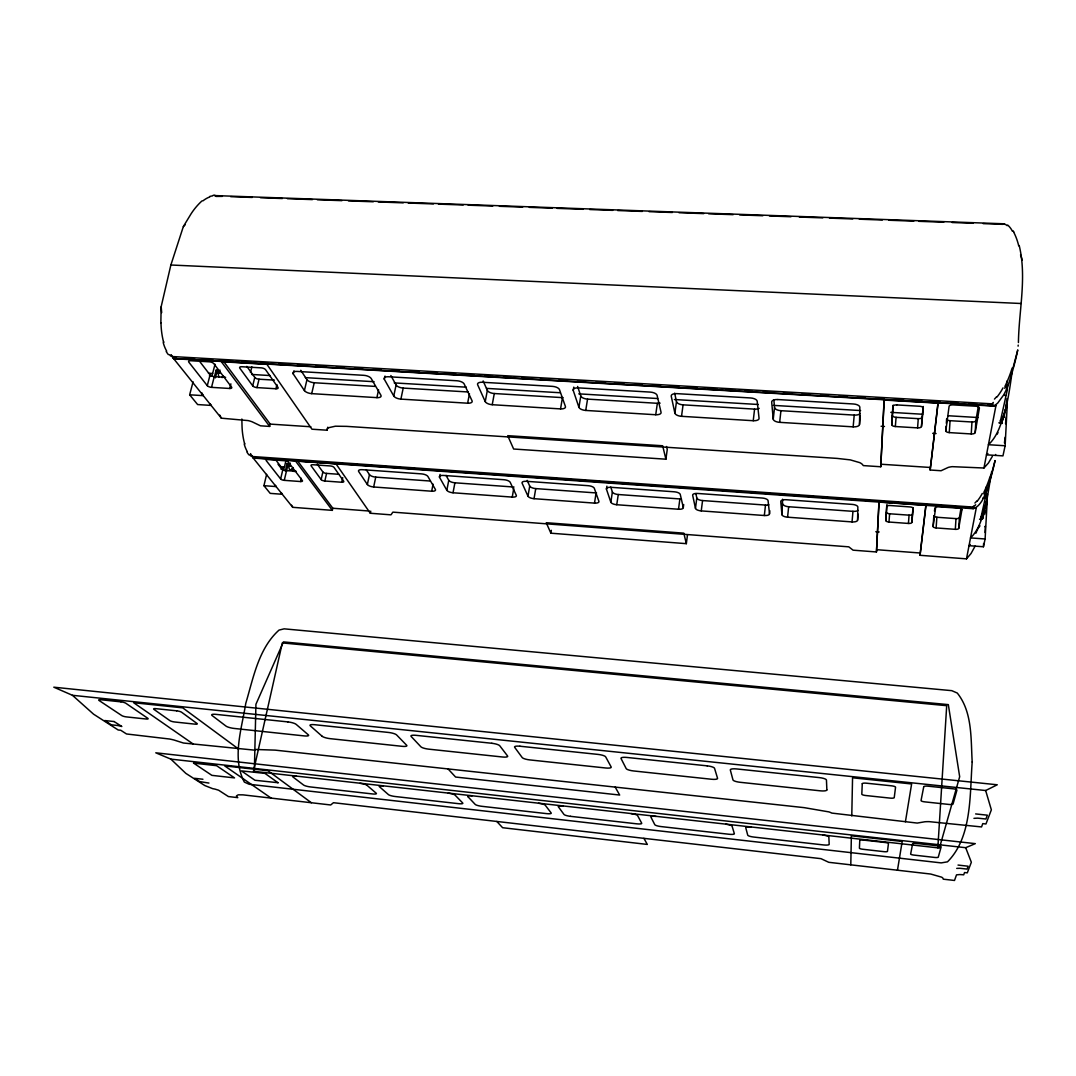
<?xml version="1.0" encoding="UTF-8"?>
<svg xmlns="http://www.w3.org/2000/svg" width="1076" height="1076" viewBox="0 0 1076 1076"><rect width="100%" height="100%" fill="white"/><g stroke="black" fill="none" stroke-linecap="round" stroke-linejoin="round"><path stroke-width="1.5" d="M241.858 419.021L242.033 426.526A82.65 73.397 38.8 0 0 244.467 443.285M979.537 519.197L980.532 519.372L986.235 493.857L986.531 488.154M1012.355 370.09C1010.324 384.361 1006.867 413.319 999.994 422.908L1007.311 389.929L1007.513 384.805M857.585 520.165L857.854 507.038A5.649 2.219 4.7 0 0 852.232 504.402L786.099 499.721A5.568 2.206 5.7 0 0 780.759 501.564L781.943 514.664A5.461 2.125 5.8 0 0 787.565 517.193L852.031 521.914A5.541 2.139 4.8 0 0 857.585 520.165L858.123 514.113M777.76 399.546A6.362 2.878 5.5 0 0 771.68 402.101L773.24 419.183A6.227 2.757 5.5 0 0 779.656 422.343L853.147 426.849A6.322 2.798 4.2 0 0 859.495 424.455L859.845 407.293A6.469 2.919 4.1 0 0 853.416 403.984L777.76 399.546M850.793 864.848L851.372 835.796L902.186 841.472L897.465 870.215M851.775 815.931L852.555 777.787L911.614 783.96L905.414 821.782M254.353 771.398L255.927 704.296L283.432 641.901L948.333 704.619L959.671 776.724L939.429 848.023L253.465 771.304L282.315 642.923L946.705 705.681L937.842 847.834M1018.421 342.545C1018.891 310.453 1026.921 277.231 1019.214 245.557M297.918 461.348L332.807 508.249L332.349 510.36L295.416 460.891L335.927 463.743L370.305 513.252L390.991 514.839L392.861 512.136L848.789 546.837L853.066 550.172L876.456 551.961L878.971 501.941L891.937 502.842M222.974 360.568L270.224 424.105L269.673 426.419L221.36 361.711L266.929 364.347L311.946 429.203L327.091 430.212L327.225 429.109A13.06 5.111 12.9 0 1 328.449 427.75L335.389 426.204L346.62 426.365L837.088 458.403L850.296 459.882L859.778 462.64A13.934 5.81 4.5 0 1 862.32 464.361L863.329 465.599L880.746 466.755L884.095 400.043L938.084 403.164L930.162 470.01L941.056 470.737L948.265 467.401A15.79 6.496 2.7 0 1 952.206 466.661L983.948 468.006L988.4 463.057L992.435 456.237M876.456 551.961L879.092 501.187M880.746 466.755L884.243 399.008M171.084 355.322L172.254 356.533L992.812 403.877L992.408 406.015L994.399 405.827L997.721 403.07L1003.787 394.784L1006.531 389.418L1006.961 381.092M1005.132 445.76L1007.297 403.809C1002.644 417.111 999.819 434.179 988.427 444.711L1005.132 445.76L1002.953 455.874L986.49 454.825L987.916 453.507M985.858 487.32C986.813 494.879 979.604 507.294 973.161 508.706L253.573 458.094L251.461 455.632M970.283 544.496L969.019 545.68L983.437 546.756L983.612 543.514M985.105 538.982L987.19 501.322C983.06 513.212 980.599 528.424 970.512 537.906L985.105 538.982L983.437 546.756M1006.208 416.856L1005.549 423.756M946.14 426.325L945.844 430.79A3.672 1.601 2.5 0 0 949.274 432.606L971.238 433.951A3.685 1.601 2.1 0 0 975.179 432.592L975.892 420.608L978.42 405.76M971.238 433.951L971.964 421.994A3.672 1.614 2 0 0 975.892 420.608M885.817 520.542L886.678 506.594A3.322 1.305 4.1 0 1 890.067 505.518L910.014 506.93A3.336 1.305 3.8 0 1 913.215 508.464L911.816 522.425A3.268 1.251 3.9 0 1 908.44 523.447L888.978 522.035A3.255 1.251 4.2 0 1 885.817 520.542L886.96 504.456M896.779 404.926L919.657 406.257A3.82 1.722 2.8 0 1 923.302 408.207L921.473 426.486A3.726 1.641 3 0 1 917.586 427.885L895.34 426.526A3.712 1.641 3.4 0 1 891.748 424.684L892.865 406.419A3.793 1.708 3.2 0 1 896.779 404.926M893.12 405.208L891.735 424.67M933.833 515.794L933.107 526.5A3.201 1.224 3.5 0 0 936.133 527.939L955.313 529.338L955.986 518.619A3.215 1.237 3.2 0 0 959.388 517.623L961.002 508.181M955.313 529.338A3.215 1.224 3.3 0 0 958.729 528.356L959.402 517.623M949.274 432.606L950.068 420.689A3.658 1.614 2.3 0 1 946.638 418.86L946.342 423.339M936.133 527.939L936.86 517.247A3.201 1.237 3.4 0 1 933.847 515.929M986.167 514.072L986.194 509.688M975.112 546.124L971.009 553.548L966.49 558.847L920.034 555.297L925.965 504.415M930.162 470.01L937.895 403.702M908.44 523.447L909.059 515.162A3.255 1.264 3.8 0 0 912.421 514.14L913.053 507.872M917.586 427.885L918.272 418.658A3.726 1.654 2.9 0 0 922.145 417.246L923.235 406.472M911.816 522.425L912.435 514.14M921.473 426.486L922.145 417.246M888.978 522.035L889.623 513.777A3.241 1.264 4.1 0 1 886.49 512.284M895.34 426.526L896.079 417.34A3.699 1.654 3.3 0 1 892.488 415.47M1005.118 437.26L1004.446 442.962M1018.192 345.114L1018.111 346.163M859.509 424.455L860.289 415.592M852.031 521.914L852.972 511.342A5.528 2.165 4.7 0 0 858.056 510.387M995.569 455.404L995.65 454.489M853.147 426.849L854.223 415.094A6.308 2.825 4.1 0 0 860.249 413.466M985.078 532.539L985.347 526.029L985.105 526.85M1017.762 349.915L1013 368.059M781.943 514.664L782.629 499.21M787.565 517.206L788.668 506.742A5.447 2.152 5.7 0 1 783.072 504.187M769.501 513.763L768.076 500.663A5.541 2.192 6.1 0 0 762.292 498.04L697.611 493.454A5.474 2.165 7.1 0 0 692.662 495.296L695.473 508.383A5.38 2.085 7.1 0 0 701.243 510.898L764.337 515.512A5.434 2.112 6.1 0 0 769.501 513.763L769.838 510.777M779.656 422.343L780.934 410.696A6.2 2.798 5.5 0 1 774.545 407.522L773.873 400.043M773.24 419.183L774.532 407.522M764.337 515.512L765.493 505.074A5.42 2.139 6.1 0 0 768.856 504.819M991.668 471.557L986.853 500.367L980.666 519.614M753.227 420.716A6.187 2.744 6 0 0 759.064 418.322L757.195 401.24A6.322 2.865 6 0 0 750.564 397.959L676.791 393.641A6.241 2.825 7.5 0 0 671.236 396.183L674.894 413.184A6.12 2.703 7.4 0 0 681.525 416.318L753.227 420.716L754.585 409.122A6.174 2.784 6 0 0 759.185 408.382M920.034 555.297L925.979 505.236L895.178 503.07M701.243 510.898L702.561 500.555A5.367 2.112 7.1 0 1 696.818 498.027L695.876 493.602M695.473 508.383L696.804 498.027M686.34 543.662L683.798 533.158L546.231 522.707L550.885 533.198L686.34 543.662L687.47 534.906M606.904 486.191L606.447 489.163L610.845 502.223A5.313 2.044 8.4 0 0 616.75 504.725L678.512 509.244A5.353 2.071 7.5 0 0 683.3 507.495L683.69 504.536M934.466 511.073L934.883 507.939M678.512 509.244L679.884 498.941A5.34 2.098 7.4 0 0 681.417 498.941M933.107 526.5L935.582 507.872A3.295 1.291 3.3 0 1 939.039 506.823L958.837 508.208A3.309 1.291 3.1 0 1 961.931 509.728M945.844 430.79L949.086 406.365A3.779 1.695 2.2 0 1 953.094 404.899L975.865 406.217A3.806 1.708 1.8 0 1 979.389 408.127L975.179 432.592M681.525 416.318L683.072 404.845A6.093 2.744 7.4 0 1 676.481 401.684L674.679 393.17M674.894 413.184L676.481 401.684M665.909 459.196L662.655 445.773L507.711 435.672L513.629 449.015L665.909 459.196L667.241 449.512L666.528 446.5M573.777 387.118L573.239 390.413L578.928 407.333A6.039 2.65 9.2 0 0 585.734 410.44L655.728 414.744L657.355 403.298A6.066 2.73 7.9 0 0 660.113 403.137M616.75 504.725L618.27 494.516A5.299 2.071 8.4 0 1 612.392 491.988L610.764 487.092M610.845 502.223L612.379 491.988M594.503 503.097A5.286 2.031 8.8 0 0 598.915 501.349L594.315 488.302A5.393 2.112 8.9 0 0 588.236 485.693L526.298 481.308A5.353 2.085 9.8 0 0 522.102 483.164L527.98 496.197A5.259 2.004 9.7 0 0 534.032 498.686L594.503 503.111L596.077 492.929A5.272 2.058 8.8 0 0 596.588 492.942M585.734 410.454L587.55 399.115A6.012 2.677 9.2 0 1 580.771 395.981L577.624 386.445M578.928 407.333L580.771 395.981M550.885 533.198L551.342 530.333M560.556 408.893A6.012 2.623 9.6 0 0 565.425 406.513L559.466 389.606A6.147 2.744 9.8 0 0 552.432 386.365L482.236 382.249A6.106 2.69 11.1 0 0 477.65 384.778L485.249 401.617A5.972 2.582 10.9 0 0 492.23 404.71L560.556 408.907L562.439 397.622A5.999 2.663 9.7 0 0 563.03 397.636M534.032 498.686L535.74 488.598A5.245 2.031 9.7 0 1 529.715 486.083L527.186 480.38M527.98 496.197L529.715 486.083M958.729 528.356L961.931 509.728M440.084 474.381L439.519 477.287L446.836 490.293A5.219 1.95 10.9 0 0 453.023 492.768L512.243 497.099L513.75 488.477M492.23 404.71L494.287 393.534A5.958 2.609 10.9 0 1 487.347 390.427L483.137 380.931M485.249 401.617L487.334 390.427M973.161 508.706L973.417 507.092L252.309 456.506M453.023 492.781L454.919 482.801A5.205 1.977 10.9 0 1 448.759 480.3L446.069 475.417M979.711 525.922L979.523 526.662M446.836 490.293L448.759 480.3M469.459 393.655L467.643 403.204L400.904 399.115A5.945 2.502 12.4 0 1 393.776 396.035L384.334 379.29L385.02 376.075M966.49 558.847L976.241 508.087L252.914 457.677L250.493 453.601M983.948 468.006L995.946 405.612L987.566 405.127M912.636 843.732L910.632 854.048A3.47 0.686 6.2 0 0 913.941 855.097L934.64 857.438A3.484 0.686 6.1 0 0 938.272 857.168L941.137 846.92A3.591 0.726 6 0 0 937.747 845.803L916.335 843.423A3.578 0.726 6.1 0 0 912.636 843.732M431.678 491.207A5.205 1.937 11.2 0 0 435.403 489.459L427.885 476.453A5.313 2.018 11.4 0 0 421.536 473.884L362.182 469.674A5.286 1.977 12.2 0 0 358.671 471.53L367.36 484.509A5.192 1.91 12 0 0 373.668 486.984L431.678 491.221L433.063 484.119M984.419 512.647L984.769 510.979M985.387 507.805L986.719 501.295M1004.58 414.354L1006.759 403.782M1005.535 395.43L1004.325 395.363M985.845 507.845L987.19 501.322M1006.047 409.848L1007.297 403.809M400.904 399.115L403.204 388.086A5.931 2.529 12.5 0 1 396.103 384.993L390.87 375.551M984.769 498.322L982.684 498.175M373.668 486.984L375.739 477.125A5.178 1.937 12 0 1 369.471 474.637L366.257 469.768M393.762 396.035L396.089 384.993M370.305 513.252L370.749 511.14M367.36 484.509L369.458 474.637M293.99 370.749L293.237 373.923L304.414 390.588A5.931 2.421 13.8 0 0 311.704 393.641L376.896 397.636L378.577 389.781M341.738 482.236A3.013 1.103 12.4 0 0 343.688 481.214L334.044 467.441A3.08 1.143 12.7 0 0 330.265 465.948L313.035 464.738A3.08 1.13 12.9 0 0 311.112 465.814L321.159 479.587A3.013 1.089 12.6 0 0 324.858 481.012L341.738 482.25L342.733 477.663M324.858 481.012L326.566 473.413A2.999 1.103 12.7 0 1 322.867 471.96L317.286 464.227M984.648 510.616L984.15 512.768L984.688 510.468M321.159 479.587L322.867 471.96M995.085 460.609L990.942 476.157M327.091 430.212L327.763 427.212M300.54 481.537A2.932 1.049 12.9 0 0 302.356 480.542L288.462 462.209A3.013 1.103 13.3 0 0 284.723 460.743L268.018 459.573A3.013 1.089 13.5 0 0 266.243 460.636L280.634 478.954A2.932 1.049 13.1 0 0 284.279 480.353L300.54 481.537L301.293 478.295M311.704 393.641L314.232 382.747A5.905 2.448 13.8 0 1 306.969 379.68L300.782 370.292M285.315 471.275L287.131 463.527L289.942 465.868L287.131 463.527M304.414 390.588L306.956 379.68M284.279 480.353L286.552 470.629L296.29 471.328M286.431 471.288L288.233 463.608M280.634 478.954L282.921 469.23L275.859 460.084M281.065 469.217L281.912 469.27A4.734 1.816 -86.4 0 0 284.454 466.997L285.759 461.402M281.549 493.05L282.275 494.274L270.197 493.373L263.929 485.68L266.619 474.368M275.9 388.759A3.443 1.385 14.3 0 0 277.958 387.373L265.584 369.7A3.524 1.453 14.7 0 0 261.186 367.858L241.818 366.728A3.524 1.439 14.9 0 0 239.814 368.18L252.699 385.827A3.443 1.385 14.5 0 0 256.989 387.602L275.913 388.759L276.922 384.549M256.989 387.602L259.06 379.209L274.393 380.124M252.699 385.827L254.783 377.434L246.834 366.405M229.713 388.476A3.349 1.332 14.8 0 0 231.596 387.131L213.788 363.621A3.47 1.399 15.4 0 0 209.416 361.818L190.667 360.729A3.47 1.385 15.6 0 0 188.825 362.168L207.278 385.652A3.362 1.318 15.1 0 0 211.515 387.36L229.713 388.476L230.883 383.863M250.426 372.498L251.878 366.903M983.41 515.646L983.908 513.723M1003.182 419.519L1003.397 418.685L1003.114 419.801M211.515 387.36L214.272 376.64L225.624 377.313M214.501 376.439L216.115 370.184L217.352 370.252L219.531 373.116L218.294 373.049L216.115 370.184M215.388 377.878L217.352 370.252M207.278 385.652L210.062 374.905L199.894 361.738M211.192 376.062A5.367 2.313 -88.2 0 0 212.631 373.48L215.012 364.239M210.331 404.078L211.111 405.41L197.634 404.563L189.658 394.798L193.075 381.792M201.911 200.956A93.585 78.723 34 0 0 191.03 213.895L183.364 226.498L170.869 265.005L161.131 306.821L160.862 322.827M1002.751 419.68L1003.222 418.013M983.02 515.888L983.639 513.709L983.235 515.162M1002.913 419.115L1003.155 418.282M983.908 512.768L984.217 511.692M984.096 512.109L984.473 510.791M1003.679 416.452L1004.164 414.771M1003.531 416.95L1003.747 416.21M982.792 517.798L982.348 519.116L982.724 517.986M986.221 493.776L985.629 493.884A85.851 27.075 -77.2 0 0 995.044 460.609M975.919 533.185L976.524 531.853M976.954 530.912L977.519 529.728M977.963 528.814L978.662 527.388M997.17 434.166L997.977 432.579M984.567 492.203L983.706 493.857M1005.697 386.392L1004.702 388.288M978.999 526.729L979.671 525.613M975.703 504.765L974.399 505.976M985.656 790.524L997.264 784.781L53.8 687.187L72.442 695.298L985.656 790.524L991.359 809.838L985.952 823.974L982.778 823.624L981.554 826.933L929.193 821.647A17.203 3.672 5.9 0 0 924.957 821.755L917.25 823.073L831.748 813.079A15.172 3.282 6.7 0 0 828.91 811.896L804.175 807.646L275.16 750.133L255.954 749.488A14.136 2.851 10.8 0 0 254.797 750.174L183.431 743.018L173.989 740.019A15.562 3.026 11.5 0 0 169.685 739.037L126.497 733.966L120.741 730.254L118.185 729.985L93.572 714.182L72.442 695.298M965.683 847.7L975.313 843.638L155.778 752.81L170.842 759.118L965.683 847.7L971.346 862.253L967.297 872.851L964.54 872.542L963.692 874.828L961.89 874.667A8.944 1.654 6 0 0 959.51 874.573L956.51 874.869L954.506 880.464L943.262 879.173L942.98 878.245A27.613 5.084 6.4 0 0 941.648 877.169L930.753 874.048L828.762 862.306L820.961 858.661L333.466 802.709L330.695 804.969L242.947 794.855L238.213 794.828L236.505 795.837A25.111 4.358 10.5 0 0 236.733 796.711L237.769 797.639L228.394 796.549L218.616 790.214L214.985 789.112A8.016 1.385 10.8 0 0 212.766 788.695L204.844 785.574L185.839 773.375L170.842 759.118M995.946 405.612L994.681 405.8M973.941 818.338L977.438 818.15A4.129 0.901 5.5 0 1 978.851 818.258L985.898 819.011L987.338 815.178L975.636 813.927M956.712 868.386L959.725 868.292A3.578 0.672 6 0 1 960.935 868.399L967.042 869.099L968.131 866.22L958.017 865.064M214.285 195.55L1003.8 223.781M222.396 196.37L215.953 196.424M230.694 196.666L252.255 197.446M260.553 197.742L282.369 198.522M287.413 198.697L312.43 199.598M317.339 199.773L341.926 200.647M348.476 200.889L373.305 201.777M378.281 201.952L403.218 202.853M408.248 203.028L433.426 203.929M438.457 204.117L463.218 204.991M468.141 205.18L492.754 206.054M499.385 206.296L522.64 207.13M529.284 207.359L552.284 208.193M557.166 208.367L583.165 209.295M589.675 209.524L612.715 210.358M617.651 210.533L642.372 211.421M649.043 211.649L672.379 212.497M679.037 212.725L703.731 213.613M708.64 213.788L733.133 214.662M739.669 214.904L762.817 215.738M769.434 215.967L790.941 216.733M799.32 217.043L822.777 217.877M829.475 218.119L852.743 218.953M859.307 219.195L882.333 220.015M888.897 220.244L913.793 221.145M918.796 221.32L943.773 222.221M952.045 222.517L973.309 223.27M983.128 223.62L1002.751 224.333A3.336 1.748 36.7 0 1 1003.975 224.158M170.869 265.005L1021.03 303.499M1006.127 387.118L1007.392 387.185M176.572 358.308L173.223 358.12L221.333 418.174L248.139 420.595A14.391 5.434 14.1 0 1 252.053 421.765L260.473 425.814L269.673 426.419M186.632 358.886L195.012 359.371M205.059 359.949L213.438 360.433M223.499 361.025L233.546 361.603M241.925 362.087L251.986 362.666M260.352 363.15L268.731 363.634M278.792 364.213L288.839 364.791M297.218 365.275L307.279 365.853M315.658 366.338L325.705 366.916M335.766 367.494L344.132 367.979M354.192 368.557L362.572 369.041M372.619 369.633L380.998 370.117M391.059 370.695L399.438 371.18M409.485 371.758L419.546 372.336M427.912 372.821L437.972 373.399M446.352 373.883L456.399 374.461M464.778 374.946L474.839 375.524M484.886 376.102L493.265 376.587M503.326 377.165L511.692 377.649M521.752 378.241L531.8 378.819M540.179 379.303L548.558 379.788M558.619 380.366L566.998 380.85M577.045 381.429L585.425 381.913M595.472 382.491L605.532 383.069M613.912 383.554L623.959 384.132M634.02 384.71L642.399 385.195M652.446 385.773L660.825 386.257M670.886 386.849L679.252 387.32M689.312 387.911L697.692 388.396M707.739 388.974L717.8 389.552M726.179 390.037L736.226 390.615M744.605 391.099L752.985 391.583M763.032 392.162L773.093 392.74M783.14 393.318L791.519 393.803M801.58 394.381L809.959 394.865M820.006 395.457L828.385 395.928M838.446 396.519L846.812 397.004M856.873 397.582L865.252 398.066M875.299 398.645L883.678 399.129M893.739 399.707L903.786 400.285M912.166 400.77L922.226 401.348M932.273 401.926L940.653 402.411M950.7 402.989L959.079 403.473M969.14 404.051L977.519 404.536M994.399 405.827L173.411 358.416L171.165 354.824M992.408 406.015L174.016 358.712L172.321 356.6M251.636 374.461L270.089 375.551M305.328 377.636L374.098 381.711M394.233 382.908L466.379 387.185M486.5 388.382L560.327 392.753M578.78 393.856L657.624 398.524M674.396 399.519L758.284 404.495M773.375 405.383L860.612 410.561M890.807 412.35L922.683 414.247M947.848 415.726L978.044 417.528M208.475 373.224L212.631 373.48M1000.303 420.312L1001.568 420.393M998.824 422.828L999.994 422.908M896.079 417.34L918.272 418.658M314.232 382.747L375.161 386.405M403.204 388.086L468.369 391.987M494.287 393.534L562.439 397.622M587.55 399.115L657.355 403.298M683.072 404.845L754.585 409.122M780.934 410.696L854.223 415.094M950.068 420.689L971.964 421.994M221.602 377.394L222.826 377.461A5.286 2.233 -88.1 0 0 223.512 376.035M881.123 426.257L884.472 426.459M932.717 433.346L936.08 433.547M189.658 394.798L203.283 395.645L201.79 392.78M270.224 424.105L310.856 426.769M880.948 464.227L930.337 467.468M985.253 491.261L986.356 491.342M261.011 457.851L266.041 458.201M276.088 458.901L281.105 459.264M291.166 459.963L296.182 460.313M306.23 461.026L311.26 461.375M321.307 462.088L326.337 462.438M338.066 463.258L343.083 463.608M353.13 464.321L358.16 464.671M368.207 465.383L373.238 465.733M383.285 466.433L388.315 466.796M398.362 467.495L403.392 467.845M413.44 468.558L418.456 468.907M430.185 469.728L433.534 469.97M445.262 470.79L448.611 471.032M460.34 471.853L463.689 472.082M475.417 472.915L480.434 473.265M490.495 473.965L495.511 474.328M505.559 475.027L510.589 475.377M520.636 476.09L525.666 476.439M537.395 477.26L540.744 477.502M552.459 478.322L557.489 478.672M567.536 479.385L572.567 479.735M582.614 480.434L587.644 480.797M597.691 481.497L602.721 481.846M612.769 482.559L617.785 482.909M627.846 483.622L632.863 483.971M644.591 484.792L647.94 485.034M659.669 485.854L663.018 486.083M674.746 486.917L678.095 487.146M689.81 487.966L694.84 488.329M704.888 489.029L709.918 489.378M719.965 490.091L724.995 490.441M735.043 491.154L740.073 491.503M751.788 492.324L755.137 492.566M766.865 493.386L770.214 493.615M781.943 494.449L785.292 494.678M797.02 495.498L800.369 495.74M812.098 496.561L815.447 496.789M827.175 497.623L830.524 497.852M842.239 498.672L847.269 499.035M858.998 499.856L862.347 500.084M874.075 500.918L877.424 501.147M889.139 501.967L892.488 502.21M904.217 503.03L909.247 503.38M919.294 504.093L924.324 504.442M934.372 505.155L939.402 505.505M949.449 506.204L954.466 506.567M966.194 507.388L969.543 507.616M280.742 466.728L284.454 466.997M980.895 516.615L982.011 516.682M291.435 469.203L294.219 471.503L291.435 469.203A4.667 1.775 -86.4 0 1 289.646 469.607A4.667 1.775 -86.4 0 1 288.839 465.787M326.566 473.413L338.805 474.287M889.623 513.777L909.059 515.162M375.739 477.125L430.319 481.039M454.919 482.801L514.005 487.038M535.74 488.598L596.077 492.929M618.27 494.516L679.884 498.941M702.561 500.555L765.493 505.074M788.668 506.742L852.972 511.342M936.86 517.247L955.986 518.619M263.929 485.68L276.129 486.581L275.389 485.357M875.81 531.719L879.159 531.961M332.807 508.249L369.095 511.019M876.644 549.688L920.209 553.01M252.873 457.623L292.739 507.321L332.349 510.36M519.91 746.219L598.027 754.41A6.806 1.601 8.4 0 1 605.667 756.858L611.195 767.027A6.644 1.533 8.4 0 1 605.586 767.982L529.782 759.912A6.577 1.493 9 0 1 522.21 757.571L514.651 747.295A6.738 1.574 9.1 0 1 519.91 746.219M570.482 816.334L636.723 823.826A5.784 1.157 8.2 0 0 641.713 823.221L637.57 815.568A5.905 1.197 8.2 0 0 631.034 813.604M202.934 779.253L194.608 778.298L199.759 781.606L208.932 783.072M1007.257 389.915L1006.531 389.418M193.276 744.081L133.666 702.722L182.732 707.847L238.563 749.03M271.125 798.11L224.696 765.897L267.964 770.725L311.381 802.75M366.943 785.251L376.223 793.241A5.609 1.076 10 0 1 372.43 793.94L310.507 786.946A5.582 1.049 10.4 0 1 303.58 785.036L292.941 776.966A5.703 1.089 10.5 0 1 296.478 776.186M322.208 736.32L310.291 725.829A6.617 1.48 10.7 0 1 314.461 724.686L388.503 732.447A6.644 1.506 10.2 0 1 396.573 734.895L406.674 745.291A6.496 1.439 10 0 1 402.155 746.327L330.184 738.661A6.469 1.412 10.6 0 1 322.208 736.32M1006.585 389.472L1006.625 389.512A98.911 30.464 -76 0 0 1017.667 350.453M467.804 796.549L475.215 804.418A5.662 1.103 9.3 0 0 481.873 806.314L546.635 813.631A5.703 1.13 8.8 0 0 551.194 812.999L545.263 805.225A5.824 1.17 8.9 0 0 538.551 803.261M448.06 768.923L455.592 777.047L619.655 795.043L615.203 787.094M496.803 821.459L502.613 827.713L647.322 844.431L643.905 838.338M278.011 464.24L281.912 469.27M1012.987 230.708L1013.767 231.972M292.739 507.321L291.569 505.209M221.333 418.174L219.746 415.094M244.629 443.258L244.871 444.038M163.592 341.549L163.861 342.437M683.3 507.495L680.247 494.409A5.461 2.152 7.5 0 0 674.316 491.799L611.02 487.307A5.407 2.125 8.5 0 0 606.46 489.163M826.866 789.932L826.449 780.046A7.088 1.668 6.6 0 0 819.293 777.598L736.764 768.95A6.967 1.641 7.2 0 0 730.308 769.945L732.985 779.965A6.806 1.574 7.3 0 0 740.127 782.292L820.073 790.806A6.913 1.587 6.6 0 0 826.852 789.932M183.418 226.592A89.712 56.813 78.4 0 1 185.287 224.655M215.899 196.02A3.013 2.448 -38.8 0 0 214.406 195.321A8.11 7.236 -64.4 0 0 213.169 195.267M202.947 200.849A34.997 29.106 32.4 0 1 209.78 196.895M209.753 196.478A18.184 15.629 50.2 0 1 212.658 195.899M1003.881 224.158A8.944 5.393 61.7 0 1 1004.769 224.4M1005.078 224.252A19.664 13.329 -80 0 1 1007.163 225.664M1007.674 225.059A39.395 26.685 -54.5 0 1 1012.395 231.219M1013.659 232.066A105.919 72.549 -48.8 0 1 1018.716 245.839M1020.532 254.837A98.71 30.195 -75.8 0 1 1022.16 260.19M161.696 312.605A89.873 57.27 78.7 0 1 161.212 306.835M163.417 341.563A94.97 81.937 33.1 0 1 160.996 322.84M166.672 351.139A35.885 31.016 30 0 1 163.202 342.491M168.407 354.65A18.682 14.539 40 0 1 166.215 351.502M170.707 356.048A8.689 3.309 47.5 0 1 169.457 354.717M992.207 404.186A3.618 1.291 -30.6 0 1 993.336 402.437M990.808 405.665A9.644 0.834 -41.8 0 1 990.485 405.881M996.497 396.856A20.538 7.599 -48.9 0 1 994.453 399.088M1003.007 387.898A40.162 26.08 -49.8 0 1 996.995 397.017M1012.139 368.059A106.995 75.589 -49.6 0 1 1005.011 386.244M1007.042 398.591A336.909 294.649 -13.7 0 1 1006.06 405.692M1004.5 414.892A336.909 294.649 -13.7 0 1 1004.083 417.138M214.272 376.627A3.349 1.332 15.2 0 1 210.076 374.905M259.06 379.209A3.43 1.399 14.6 0 1 254.783 377.434M655.728 414.731A6.093 2.69 7.9 0 0 661.067 412.35L657.1 395.349A6.227 2.811 8 0 0 650.267 392.094L578.31 387.871A6.16 2.757 9.3 0 0 573.252 390.413M293.25 373.923A6.066 2.515 14.1 0 1 296.949 371.408L363.836 375.322A6.066 2.582 13.1 0 1 371.207 378.51L380.904 395.255A5.931 2.475 12.8 0 1 376.896 397.636M384.334 379.29A6.079 2.609 12.7 0 1 388.476 376.761L456.991 380.77A6.093 2.663 11.6 0 1 464.186 383.984L472.068 400.823A5.972 2.555 11.3 0 1 467.643 403.204M219.531 373.116A5.286 2.233 -88.1 0 1 219.988 370.05M209.82 376.035A5.367 2.313 -88.2 0 1 209.443 375.645M219.141 377.219A5.272 2.233 -88.1 0 1 218.294 373.049M247.372 451.799A31.083 27.747 35.7 0 1 244.239 444.132M248.959 454.906A16.153 12.952 45.5 0 1 247.009 452.162M251.004 456.13A7.532 2.946 49.4 0 1 249.928 455.014M972.933 507.361A3.107 0.982 -29 0 1 973.74 506.029M976.726 501.093A17.66 7.182 -49.8 0 1 974.923 503.03M982.294 493.427A34.553 23.659 -52.3 0 1 977.102 501.322M990.202 476.117A92.523 68.608 -52.3 0 1 984.002 492.041M286.552 470.629A2.919 1.063 13.2 0 1 282.921 469.23M439.519 477.287A5.313 2.031 11.1 0 1 443.366 475.431L503.985 479.721A5.34 2.071 10.2 0 1 510.212 482.317L516.305 495.337A5.245 1.991 10 0 1 512.243 497.099M987.472 494.287A297.837 267.843 -12.7 0 1 986.248 502.774M293.197 467.562A4.667 1.762 -86.4 0 1 292.537 469.284M289.942 465.868A4.667 1.762 -86.4 0 1 290.332 463.11M563.03 806.005A5.837 1.184 8.7 0 0 558.296 806.691L563.985 814.438A5.73 1.13 8.6 0 0 570.482 816.334M822.696 835.043A6.12 1.237 6.8 0 1 828.856 836.993L829.179 844.378A5.999 1.197 6.9 0 1 823.288 844.916L753.899 837.074A5.905 1.184 7.3 0 1 747.739 835.191L745.735 827.673A6.026 1.224 7.3 0 1 751.384 827.067M725.722 824.203A5.999 1.224 7.5 0 1 732.07 826.153L734.357 833.671A5.878 1.17 7.5 0 1 728.923 834.25L661.135 826.583A5.81 1.157 8 0 1 654.8 824.7L650.899 817.061A5.918 1.21 8 0 1 656.091 816.415M467.804 796.549A5.784 1.157 9.3 0 1 472.122 795.837M359.922 783.288A5.73 1.116 10.1 0 1 366.929 785.251M383.298 785.897A5.73 1.116 9.9 0 0 379.384 786.65L388.436 794.613A5.622 1.076 9.9 0 0 395.228 796.522L458.551 803.678A5.649 1.103 9.4 0 0 462.72 803.005L455.067 795.124A5.77 1.143 9.5 0 0 448.208 793.16M972.193 761.983C969.691 794.639 972.26 836.993 947.485 861.836L941.191 862.898L249.175 784.269L244.346 782.091C231.649 757.975 241.764 728.734 245.758 703.408C253.331 678.055 258.496 648.532 279.034 630.092L284.158 628.841L951.776 690.658L957.277 693.052C972.556 712.11 970.794 738.876 972.193 761.983M859.764 840.396L859.415 848.184A3.524 0.699 6.6 0 0 862.871 849.273L883.88 851.654A3.537 0.699 6.4 0 0 887.471 851.358L888.453 843.611A3.618 0.726 6.4 0 0 884.929 842.481L863.382 840.074A3.591 0.726 6.5 0 0 859.764 840.41M862.266 783.745L861.809 794.169A4.062 0.928 6.2 0 0 865.79 795.527L890.067 798.11A4.089 0.928 6 0 0 894.237 797.612L895.555 787.228A4.196 0.982 6 0 0 891.493 785.816L866.462 783.193A4.17 0.982 6.2 0 0 862.266 783.745M278.052 782.709L254.972 780.275L241.414 770.887L264.978 773.402L278.052 782.777M923.746 786.704L921.043 800.557A4.022 0.915 5.8 0 0 924.862 801.876L948.83 804.431A4.035 0.915 5.6 0 0 953.08 803.96L956.927 790.174A4.183 0.982 5.4 0 0 953.027 788.789L928.077 786.179A4.156 0.982 5.6 0 0 923.759 786.704M982.186 519.089L982.711 517.018L982.186 519.089M1004.312 414.838L1003.8 417.058L1004.312 414.838M1001.756 423.352L1002.294 421.335L1001.756 423.352M1002.321 422.639L1002.065 423.487L1002.321 422.653M193.572 763.113L211.878 775.352L234.541 777.908L216.585 765.682L193.572 763.113M120.929 701.848L100.754 699.736A3.779 0.78 12.2 0 0 98.992 700.436L121.776 715.58A3.645 0.74 11.9 0 0 126.497 716.912L146.04 718.997A3.645 0.74 11.8 0 0 147.869 718.365L125.825 703.247A3.779 0.794 12.1 0 0 120.929 701.848M287.857 721.902L215.738 714.343A6.604 1.426 11.4 0 0 212.066 715.513L226 726.098A6.443 1.358 11.2 0 0 234.151 728.439L304.306 735.917A6.456 1.399 10.8 0 0 308.328 734.841L296.129 724.336A6.617 1.466 10.9 0 0 287.857 721.902M491.853 743.274L415.82 735.312A6.658 1.52 9.9 0 0 411.126 736.414L420.904 746.811A6.51 1.453 9.8 0 0 428.692 749.152L502.546 757.006A6.564 1.493 9.2 0 0 507.59 756.011L499.721 745.722A6.712 1.56 9.3 0 0 491.853 743.287M707.134 765.843L626.864 757.437A6.833 1.614 8.2 0 0 621.013 758.459L626.192 768.614A6.671 1.533 8.2 0 0 633.562 770.954L711.397 779.239A6.765 1.56 7.5 0 0 717.571 778.325L714.531 768.291A6.927 1.641 7.5 0 0 707.134 765.843M176.693 710.832L155.845 708.654A3.847 0.807 11.8 0 0 153.881 709.34L169.873 720.611A3.739 0.767 11.6 0 0 174.675 721.983L195.012 724.148A3.739 0.78 11.5 0 0 197.029 723.502L181.629 712.258A3.847 0.82 11.7 0 0 176.693 710.832M114.096 721.539L104.722 720.543L111.379 724.82L117.042 725.426A3.726 0.726 11.8 0 1 118.535 725.668L121.83 726.502L114.096 721.539"/></g></svg>
